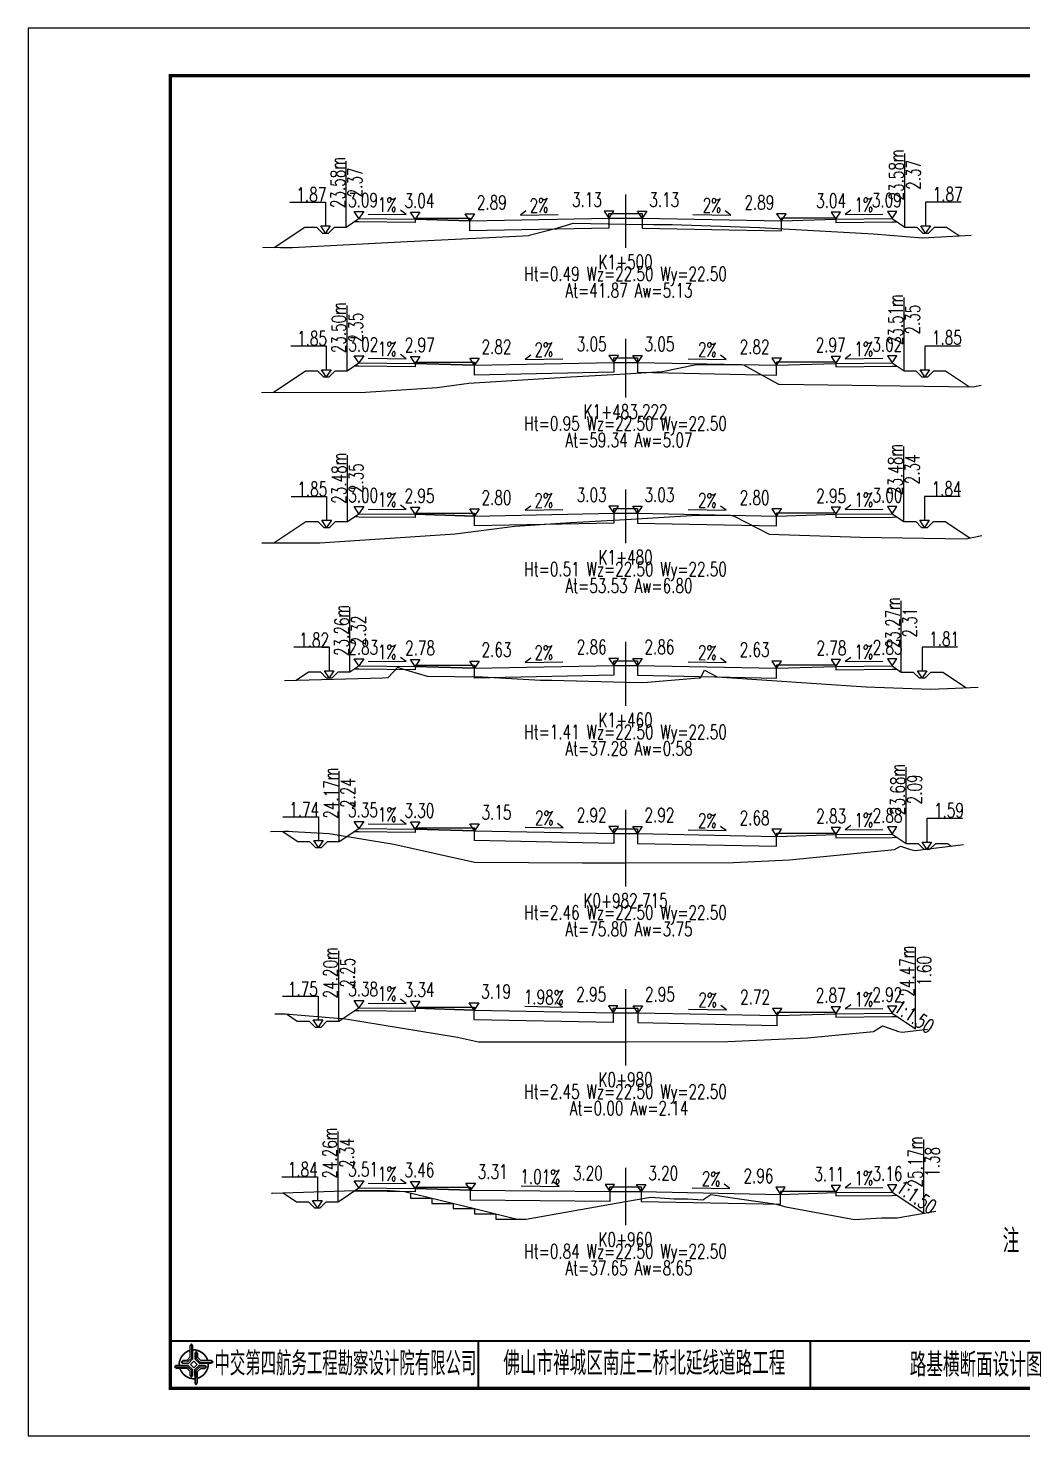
# Model space of a CAD drawing. Header units: inches. Extents: x 421 to 4881, y 2205 to 2769.
# Drawn here: x 2441.1 to 2650.9, y 2205.2 to 2502.2 of the extents above; entities that cross this region are included whole.
import ezdxf
from ezdxf.enums import TextEntityAlignment as Align

# ---------------------------------------------------------------- set-up
doc = ezdxf.new("R2010")
doc.units = ezdxf.units.IN
for name, color, linetype in [('dmx', 2, 'Continuous'), ('fengd', 3, 'Continuous'), ('lc', 3, 'Continuous'), ('shuju', 3, 'Continuous'), ('sjx', 1, 'Continuous'), ('zhix', 4, 'ByLayer'), ('右标高', 3, 'Continuous'), ('右标高1', 3, 'Continuous'), ('图框', 7, 'Continuous'), ('左标高', 3, 'Continuous'), ('左标高1', 3, 'Continuous'), ('阶梯', 4, 'Continuous'), ('附加板块标注A', 3, 'Continuous')]:
    doc.layers.add(name, color=color, linetype=linetype)
doc.styles.get("Standard").update_dxf_attribs({"font": 'simplex1.shx', "width": 0.7, "bigfont": 'hztxt.shx'})

# ---------------------------------------------------------------- blocks, each defined once
blk = doc.blocks.new('tb')
at = {"lineweight": -3}
h = blk.add_hatch(color=256, dxfattribs=at)
h.paths.add_polyline_path([(-1.23, -0.13), (-3.78, -0.14), (-4.14, -0.41), (-1.4, -0.44), (-0.56, -1.24), (-0.54, -2.62), (-0.27, -2.2), (-0.26, -1.06)])
h.paths.add_polyline_path([(0.13, -1.08), (0.14, -3.86), (0.41, -4.26), (0.44, -1.24), (1.25, -0.43), (2.66, -0.43), (2.26, -0.16), (1.07, -0.15)])
h.paths.add_polyline_path([(1.08, 0.3), (3.62, 0.3), (4.02, 0.56), (1.25, 0.57), (0.43, 1.39), (0.43, 2.8), (0.16, 2.41), (0.15, 1.24)])
h.paths.add_polyline_path([(-0.28, 1.21), (-0.28, 3.99), (-0.56, 4.39), (-0.57, 1.41), (-1.38, 0.6), (-2.74, 0.56), (-2.33, 0.3), (-1.2, 0.29)])
for p, q in [((-0.56, 4.39), (-0.57, 1.41)), ((-1.38, 0.6), (-2.74, 0.56)), ((-0.57, 1.41), (-1.38, 0.6)), ((0.43, 2.8), (0.43, 1.39)), ((0.43, 1.39), (1.25, 0.57)), ((1.25, 0.57), (4.02, 0.56)), ((-4.14, -0.41), (-1.4, -0.44)), ((-1.4, -0.44), (-0.56, -1.24)), ((-0.56, -1.24), (-0.54, -2.62)), ((0.41, -4.26), (0.44, -1.24)), ((0.44, -1.24), (1.25, -0.43)), ((1.25, -0.43), (2.66, -0.43))]:
    blk.add_line(p, q, dxfattribs=at)
at = {"lineweight": -3, "const_width": 0.35, "flags": 128}
for points in [[(-0.9, 3.02, 0.324167), (-3.16, -0.14)], [(2.88, 0.92, 0.324403), (-0.24, 3.15)], [(0.75, -2.86, 0.325418), (3.02, 0.26)], [(-2.98, -0.76, 0.322976), (0.14, -2.98)]]:
    blk.add_lwpolyline(points, format="xyb", dxfattribs=at)
at = {"lineweight": -3, "flags": 128}
for points in [[(-0.9, 3.99), (-0.9, 1.58), (-1.53, 0.91), (-2.34, 0.91), (-2.74, 0.56), (-2.33, 0.3), (-1.2, 0.29), (-0.28, 1.21), (-0.28, 3.99), (-0.56, 4.39)], [(-0.04, 0.77), (0.68, 0.04), (-0.04, -0.69), (-0.77, 0.05)], [(3.62, 0.92), (1.43, 0.92), (0.77, 1.54), (0.77, 2.38), (0.43, 2.8), (0.16, 2.41), (0.15, 1.24), (1.08, 0.3), (3.62, 0.3), (4.02, 0.56)], [(-3.73, -0.76), (-1.54, -0.76), (-0.89, -1.39), (-0.89, -2.21), (-0.54, -2.62), (-0.27, -2.2), (-0.26, -1.06), (-1.23, -0.13), (-3.78, -0.14), (-4.14, -0.41)], [(0.75, -3.85), (0.75, -1.43), (1.4, -0.78), (2.26, -0.78), (2.66, -0.43), (2.26, -0.16), (1.07, -0.15), (0.13, -1.08), (0.14, -3.86), (0.41, -4.26)]]:
    blk.add_lwpolyline(points, close=True, dxfattribs=at)
blk = doc.blocks.new('123')
blk.add_lwpolyline([(162.39, 2636.47), (162.39, 2933.47), (-257.61, 2933.47), (-257.61, 2636.47)], close=True)

msp = doc.modelspace()

# ---------------------------------------------------------------- linework, layer by layer
at = {"layer": 'dmx'}
for points in [[(2490.52, 2455.97), (2494.32, 2455.85), (2496.85, 2455.86), (2519.66, 2457.07), (2545.51, 2458.35), (2546.71, 2458.44), (2547.04, 2458.58), (2552.87, 2460.06), (2556.07, 2461), (2567.13, 2460.82), (2567.13, 2460.82), (2572.99, 2460.72), (2576.97, 2460.72), (2595.37, 2460.13), (2619.41, 2458.76), (2629.81, 2457.92), (2640.05, 2458.49)], [(2490.29, 2425.28), (2512.24, 2425.37), (2527.41, 2426.36), (2534.05, 2427.23), (2555.55, 2428.58), (2567.13, 2429.25), (2567.13, 2429.25), (2574.85, 2429.69), (2582.07, 2431.2), (2591.99, 2431.12), (2599.27, 2427.1), (2599.41, 2427.03), (2599.62, 2427.02), (2640.4, 2426.49), (2642.16, 2426.84)], [(2490.41, 2393.55), (2502.64, 2393.6), (2531.21, 2395.46), (2543.74, 2397.11), (2555.59, 2397.85), (2567.13, 2398.52), (2567.13, 2398.52), (2582.27, 2399.39), (2589.18, 2399.4), (2590.04, 2399.22), (2597.45, 2395.36), (2616.68, 2394.73), (2638.94, 2394.44), (2642.28, 2395.11)], [(2495.16, 2364.55), (2515.91, 2365.08), (2517.04, 2365.16), (2519.07, 2367.36), (2519.58, 2367.14), (2525.28, 2365.43), (2536.95, 2365.29), (2549.17, 2364.6), (2551.59, 2364.59), (2567.13, 2364.17), (2567.13, 2364.17), (2570.91, 2364.07), (2582.58, 2365.1), (2582.97, 2365.08), (2583.81, 2366.72), (2586.46, 2365.26), (2617.89, 2363.16), (2631.4, 2362.7), (2635.07, 2362.82), (2641.55, 2363.08)], [(2492.19, 2332.67), (2495.14, 2332.72), (2496.04, 2332.71), (2496.83, 2332.64), (2504.61, 2332.23), (2518.21, 2329.99), (2535.25, 2326.22), (2558.04, 2326.06), (2567.13, 2326.07), (2567.13, 2326.07), (2589.87, 2326.12), (2601.7, 2326.67), (2623.9, 2328.84), (2625.1, 2329.58), (2627.26, 2328.84), (2628.26, 2328.66), (2638.43, 2329.9)], [(2493.1, 2294.22), (2495.33, 2294.19), (2507.18, 2293.22), (2507.64, 2293.2), (2531.69, 2289.26), (2536.07, 2288.29), (2542.19, 2288.25), (2567.13, 2288.29), (2567.13, 2288.29), (2588.74, 2288.33), (2605.53, 2289.1), (2619.42, 2290.46), (2621.33, 2291.63), (2624.74, 2290.46), (2625.46, 2290.34), (2630.82, 2290.99)], [(2492.4, 2256.35), (2492.64, 2256.36), (2512.19, 2256.98), (2517.41, 2256.9), (2520.48, 2256.7), (2535.51, 2253.04), (2544.23, 2250.88), (2546.17, 2250.88), (2567.13, 2254.58), (2567.13, 2254.58), (2572.46, 2255.52), (2577.41, 2255.19), (2580.29, 2255.15), (2583.45, 2254.94), (2585.09, 2256.06), (2589.69, 2255.36), (2598.53, 2254.12), (2598.92, 2254.01), (2600.95, 2253.47), (2615.43, 2250.83), (2621.16, 2251.13), (2624.41, 2251.17), (2632.56, 2252.56)]]:
    msp.add_lwpolyline(points, dxfattribs=at)
at = {"layer": 'fengd'}
for points in [[(2563.63, 2462.06), (2563.63, 2463.06), (2567.13, 2463.06), (2567.13, 2463.06), (2570.63, 2463.06), (2570.63, 2462.06)], [(2522.75, 2461.84), (2522.75, 2462.09), (2534.26, 2462.09), (2534.26, 2461.47)], [(2611.5, 2461.84), (2611.5, 2462.09), (2600, 2462.09), (2600, 2461.47)], [(2564.63, 2431.62), (2564.63, 2432.62), (2567.13, 2432.62), (2567.13, 2432.62), (2569.63, 2432.62), (2569.63, 2431.62)], [(2522.75, 2431.4), (2522.75, 2431.65), (2535.25, 2431.65), (2535.25, 2431.03)], [(2611.5, 2431.4), (2611.5, 2431.65), (2599, 2431.65), (2599, 2431.03)], [(2522.75, 2399.59), (2522.75, 2399.84), (2535.25, 2399.84), (2535.25, 2399.21)], [(2564.63, 2399.8), (2564.63, 2400.8), (2567.13, 2400.8), (2567.13, 2400.8), (2569.63, 2400.8), (2569.63, 2399.8)], [(2611.5, 2399.59), (2611.5, 2399.84), (2599, 2399.84), (2599, 2399.21)], [(2522.75, 2367.48), (2522.75, 2367.73), (2535.25, 2367.73), (2535.25, 2367.11)], [(2564.63, 2367.69), (2564.63, 2368.69), (2567.13, 2368.69), (2567.13, 2368.69), (2569.63, 2368.69), (2569.63, 2367.69)], [(2611.5, 2367.48), (2611.5, 2367.73), (2599, 2367.73), (2599, 2367.11)], [(2522.75, 2333.18), (2522.75, 2333.43), (2535.25, 2333.43), (2535.25, 2332.81)], [(2564.63, 2332.22), (2564.63, 2333.22), (2567.13, 2333.22), (2567.13, 2333.22), (2569.63, 2333.22), (2569.63, 2332.22)], [(2611.5, 2332.01), (2611.5, 2332.26), (2599, 2332.26), (2599, 2331.63)], [(2522.75, 2295.37), (2522.75, 2295.62), (2535.16, 2295.62), (2535.16, 2295)], [(2564.53, 2294.41), (2564.53, 2295.41), (2567.13, 2295.41), (2567.13, 2295.41), (2569.73, 2295.41), (2569.73, 2294.41)], [(2611.5, 2294.2), (2611.5, 2294.45), (2599.1, 2294.45), (2599.1, 2293.83)], [(2522.75, 2257.35), (2522.75, 2257.6), (2534.44, 2257.6), (2534.44, 2256.98)], [(2563.82, 2256.68), (2563.82, 2257.68), (2567.13, 2257.68), (2567.13, 2257.68), (2570.44, 2257.68), (2570.44, 2256.68)], [(2611.5, 2256.47), (2611.5, 2256.72), (2599.82, 2256.72), (2599.82, 2256.1)]]:
    msp.add_lwpolyline(points, dxfattribs=at)
at = {"layer": 'lc'}
for points in [[(2563.63, 2462.06), (2563.63, 2459.98), (2534.26, 2459.39), (2534.26, 2461.47), (2522.75, 2461.84), (2522.75, 2461.14), (2510.88, 2461.26), (2509.84, 2461.27)], [(2570.63, 2462.06), (2570.63, 2459.98), (2600, 2459.39), (2600, 2461.47), (2611.5, 2461.84), (2611.5, 2461.14), (2623.38, 2461.26), (2624.41, 2461.27)], [(2564.63, 2431.62), (2564.63, 2429.54), (2535.25, 2428.95), (2535.25, 2431.03), (2522.75, 2431.4), (2522.75, 2430.7), (2510.88, 2430.82), (2509.84, 2430.83)], [(2569.63, 2431.62), (2569.63, 2429.54), (2599, 2428.95), (2599, 2431.03), (2611.5, 2431.4), (2611.5, 2430.7), (2623.38, 2430.82), (2624.41, 2430.83)], [(2564.63, 2399.8), (2564.63, 2397.73), (2535.25, 2397.14), (2535.25, 2399.21), (2522.75, 2399.59), (2522.75, 2398.89), (2510.88, 2399.01), (2509.84, 2399.02)], [(2569.63, 2399.8), (2569.63, 2397.73), (2599, 2397.14), (2599, 2399.21), (2611.5, 2399.59), (2611.5, 2398.89), (2623.38, 2399.01), (2624.41, 2399.02)], [(2564.63, 2367.69), (2564.63, 2365.62), (2535.25, 2365.03), (2535.25, 2367.11), (2522.75, 2367.48), (2522.75, 2366.78), (2510.88, 2366.9), (2509.84, 2366.91)], [(2569.63, 2367.69), (2569.63, 2365.62), (2599, 2365.03), (2599, 2367.11), (2611.5, 2367.48), (2611.5, 2366.78), (2623.38, 2366.9), (2624.41, 2366.91)], [(2564.63, 2332.22), (2564.63, 2330.15), (2535.25, 2330.73), (2535.25, 2332.81), (2522.75, 2333.18), (2522.75, 2332.48), (2510.88, 2332.6), (2509.84, 2332.61)], [(2569.63, 2332.22), (2569.63, 2330.15), (2599, 2329.56), (2599, 2331.63), (2611.5, 2332.01), (2611.5, 2331.31), (2623.38, 2331.43), (2624.41, 2331.44)], [(2564.53, 2294.41), (2564.53, 2292.34), (2535.16, 2292.92), (2535.16, 2295), (2522.75, 2295.37), (2522.75, 2294.67), (2510.88, 2294.79), (2509.84, 2294.8)], [(2569.73, 2294.41), (2569.73, 2292.34), (2599.1, 2291.75), (2599.1, 2293.83), (2611.5, 2294.2), (2611.5, 2293.5), (2623.38, 2293.62), (2624.41, 2293.63)], [(2563.82, 2256.68), (2563.82, 2254.61), (2534.44, 2254.9), (2534.44, 2256.98), (2522.75, 2257.35), (2522.75, 2256.65), (2510.88, 2256.77), (2509.84, 2256.78)], [(2570.44, 2256.68), (2570.44, 2254.61), (2599.82, 2254.02), (2599.82, 2256.1), (2611.5, 2256.47), (2611.5, 2255.77), (2623.38, 2255.89), (2624.41, 2255.9)]]:
    msp.add_lwpolyline(points, dxfattribs=at)
at = {"layer": 'shuju'}
for p, q in [((2508.19, 2460.17), (2508.19, 2474.11)), ((2626.07, 2460.17), (2626.07, 2475.72)), ((2625.9, 2429.84), (2625.9, 2445.31)), ((2508.38, 2429.85), (2508.38, 2443.63)), ((2508.44, 2398.08), (2508.44, 2412.09)), ((2625.84, 2398.07), (2625.84, 2413.89)), ((2508.99, 2366.34), (2508.99, 2379.98)), ((2625.31, 2366.31), (2625.31, 2381.32)), ((2506.72, 2330.53), (2506.72, 2345.4)), ((2626.33, 2330.16), (2626.33, 2346.2)), ((2628.32, 2291.03), (2628.32, 2308.24)), ((2506.63, 2292.65), (2506.63, 2307.47)), ((2506.48, 2254.54), (2506.48, 2269.36)), ((2630.06, 2252.13), (2630.06, 2267.68))]:
    msp.add_line(p, q, dxfattribs=at)
for points in [[(2496.31, 2465.42), (2503.81, 2465.42), (2503.81, 2460.42)], [(2637.94, 2465.42), (2630.44, 2465.42), (2630.44, 2460.42)], [(2512.83, 2462.94), (2520.83, 2462.86), (2519.62, 2463.76)], [(2546.12, 2463.59), (2544.93, 2462.68), (2552.92, 2462.84)], [(2581.33, 2462.84), (2589.33, 2462.68), (2588.14, 2463.59)], [(2614.64, 2463.76), (2613.43, 2462.86), (2621.43, 2462.94)], [(2496.5, 2435.1), (2504, 2435.1), (2504, 2430.1)], [(2512.83, 2432.5), (2520.83, 2432.42), (2519.62, 2433.32)], [(2547.12, 2433.15), (2545.92, 2432.24), (2553.92, 2432.4)], [(2580.34, 2432.4), (2588.34, 2432.24), (2587.14, 2433.15)], [(2614.64, 2433.32), (2613.43, 2432.42), (2621.43, 2432.5)], [(2637.77, 2435.09), (2630.27, 2435.09), (2630.27, 2430.09)], [(2496.56, 2403.33), (2504.06, 2403.33), (2504.06, 2398.33)], [(2637.71, 2403.32), (2630.21, 2403.32), (2630.21, 2398.32)], [(2512.83, 2400.69), (2520.83, 2400.61), (2519.62, 2401.5)], [(2547.12, 2401.33), (2545.92, 2400.43), (2553.92, 2400.59)], [(2580.34, 2400.59), (2588.34, 2400.43), (2587.14, 2401.33)], [(2614.64, 2401.5), (2613.43, 2400.61), (2621.43, 2400.69)], [(2497.11, 2371.59), (2504.61, 2371.59), (2504.61, 2366.59)], [(2637.19, 2371.56), (2629.69, 2371.56), (2629.69, 2366.56)], [(2512.83, 2368.58), (2520.83, 2368.5), (2519.62, 2369.39)], [(2547.12, 2369.22), (2545.92, 2368.32), (2553.92, 2368.48)], [(2580.34, 2368.48), (2588.34, 2368.32), (2587.14, 2369.22)], [(2614.64, 2369.39), (2613.43, 2368.5), (2621.43, 2368.58)], [(2494.84, 2335.78), (2502.34, 2335.78), (2502.34, 2330.78)], [(2512.83, 2334.28), (2520.83, 2334.2), (2519.62, 2335.1)], [(2638.2, 2335.41), (2630.7, 2335.41), (2630.7, 2330.41)], [(2545.96, 2333.59), (2553.96, 2333.43), (2552.77, 2334.34)], [(2580.34, 2333.01), (2588.34, 2332.85), (2587.14, 2333.75)], [(2614.64, 2333.92), (2613.43, 2333.03), (2621.43, 2333.11)], [(2494.75, 2297.9), (2502.25, 2297.9), (2502.25, 2292.9)], [(2512.83, 2296.47), (2520.83, 2296.39), (2519.62, 2297.29)], [(2545.87, 2295.78), (2553.86, 2295.63), (2552.67, 2296.53)], [(2580.43, 2295.2), (2588.43, 2295.04), (2587.24, 2295.95)], [(2614.64, 2296.12), (2613.43, 2295.22), (2621.43, 2295.3)], [(2494.61, 2259.79), (2502.11, 2259.79), (2502.11, 2254.79)], [(2512.83, 2258.45), (2520.83, 2258.37), (2519.62, 2259.27)], [(2545.14, 2257.87), (2553.14, 2257.79), (2551.94, 2258.69)], [(2581.15, 2257.47), (2589.15, 2257.31), (2587.95, 2258.22)], [(2614.64, 2258.38), (2613.43, 2257.49), (2621.43, 2257.57)]]:
    msp.add_lwpolyline(points, dxfattribs=at)
for points in [[(2502.81, 2460.42), (2504.81, 2460.42), (2503.81, 2458.92)], [(2629.44, 2460.42), (2631.44, 2460.42), (2630.44, 2458.92)], [(2503, 2430.1), (2505, 2430.1), (2504, 2428.6)], [(2629.27, 2430.09), (2631.27, 2430.09), (2630.27, 2428.59)], [(2503.06, 2398.33), (2505.06, 2398.33), (2504.06, 2396.83)], [(2629.21, 2398.32), (2631.21, 2398.32), (2630.21, 2396.82)], [(2503.61, 2366.59), (2505.61, 2366.59), (2504.61, 2365.09)], [(2628.69, 2366.56), (2630.69, 2366.56), (2629.69, 2365.06)], [(2501.34, 2330.78), (2503.34, 2330.78), (2502.34, 2329.28)], [(2629.7, 2330.41), (2631.7, 2330.41), (2630.7, 2328.91)], [(2501.25, 2292.9), (2503.25, 2292.9), (2502.25, 2291.4)], [(2501.11, 2254.79), (2503.11, 2254.79), (2502.11, 2253.29)]]:
    msp.add_lwpolyline(points, close=True, dxfattribs=at)
at = {"layer": 'sjx'}
for points in [[(2493.02, 2455.89), (2499.44, 2460.17), (2501.94, 2460.17), (2503.19, 2458.92), (2504.44, 2458.92), (2505.69, 2460.17), (2508.19, 2460.17), (2508.19, 2460.17), (2510.88, 2461.96), (2510.88, 2461.96), (2522.75, 2461.84), (2534.26, 2461.47), (2534.26, 2461.47), (2534.26, 2461.47), (2563.63, 2462.06), (2567.13, 2462.06), (2570.63, 2462.06), (2600, 2461.47), (2600, 2461.47), (2600, 2461.47), (2611.5, 2461.84), (2623.38, 2461.96), (2623.38, 2461.96), (2626.07, 2460.17), (2626.07, 2460.17), (2628.57, 2460.17), (2629.82, 2458.92), (2631.07, 2458.92), (2632.32, 2460.17), (2634.82, 2460.17), (2637.55, 2458.35)], [(2492.79, 2425.29), (2499.63, 2429.85), (2502.13, 2429.85), (2503.38, 2428.6), (2504.63, 2428.6), (2505.88, 2429.85), (2508.38, 2429.85), (2508.38, 2429.85), (2510.88, 2431.52), (2510.88, 2431.52), (2522.75, 2431.4), (2535.25, 2431.03), (2535.25, 2431.03), (2535.25, 2431.03), (2564.63, 2431.62), (2567.13, 2431.62), (2569.63, 2431.62), (2599, 2431.03), (2599, 2431.03), (2599, 2431.03), (2611.5, 2431.4), (2623.38, 2431.52), (2623.38, 2431.52), (2625.9, 2429.84), (2625.9, 2429.84), (2628.4, 2429.84), (2629.65, 2428.59), (2630.9, 2428.59), (2632.15, 2429.84), (2634.65, 2429.84), (2639.66, 2426.5)], [(2492.91, 2393.56), (2499.69, 2398.08), (2502.19, 2398.08), (2503.44, 2396.83), (2504.69, 2396.83), (2505.94, 2398.08), (2508.44, 2398.08), (2508.44, 2398.08), (2510.88, 2399.71), (2510.88, 2399.71), (2522.75, 2399.59), (2535.25, 2399.21), (2535.25, 2399.21), (2535.25, 2399.21), (2564.63, 2399.8), (2567.13, 2399.8), (2569.63, 2399.8), (2599, 2399.21), (2599, 2399.21), (2599, 2399.21), (2611.5, 2399.59), (2623.38, 2399.71), (2623.38, 2399.71), (2625.84, 2398.07), (2625.84, 2398.07), (2628.34, 2398.07), (2629.59, 2396.82), (2630.84, 2396.82), (2632.09, 2398.07), (2634.59, 2398.07), (2639.78, 2394.61)], [(2497.66, 2364.62), (2500.24, 2366.34), (2502.74, 2366.34), (2503.99, 2365.09), (2505.24, 2365.09), (2506.49, 2366.34), (2508.99, 2366.34), (2508.99, 2366.34), (2510.88, 2367.6), (2510.88, 2367.6), (2522.75, 2367.48), (2535.25, 2367.11), (2535.25, 2367.11), (2535.25, 2367.11), (2564.63, 2367.69), (2567.13, 2367.69), (2569.63, 2367.69), (2599, 2367.11), (2599, 2367.11), (2599, 2367.11), (2611.5, 2367.48), (2623.38, 2367.6), (2623.38, 2367.6), (2625.31, 2366.31), (2625.31, 2366.31), (2627.81, 2366.31), (2629.06, 2365.06), (2630.31, 2365.06), (2631.56, 2366.31), (2634.06, 2366.31), (2639.05, 2362.98)], [(2494.69, 2332.71), (2497.97, 2330.53), (2500.47, 2330.53), (2501.72, 2329.28), (2502.97, 2329.28), (2504.22, 2330.53), (2506.72, 2330.53), (2506.72, 2330.53), (2510.88, 2333.3), (2510.88, 2333.3), (2522.75, 2333.18), (2535.25, 2332.81), (2535.25, 2332.81), (2535.25, 2332.81), (2564.63, 2332.22), (2567.13, 2332.22), (2569.63, 2332.22), (2599, 2331.63), (2599, 2331.63), (2599, 2331.63), (2611.5, 2332.01), (2623.38, 2332.13), (2623.38, 2332.13), (2626.33, 2330.16), (2626.33, 2330.16), (2628.83, 2330.16), (2630.08, 2328.91), (2631.33, 2328.91), (2632.58, 2330.16), (2635.08, 2330.16), (2635.93, 2329.6)], [(2495.6, 2294.17), (2497.88, 2292.65), (2500.38, 2292.65), (2501.63, 2291.4), (2502.88, 2291.4), (2504.13, 2292.65), (2506.63, 2292.65), (2506.63, 2292.65), (2510.88, 2295.49), (2510.88, 2295.49), (2522.75, 2295.37), (2535.16, 2295), (2535.16, 2295), (2535.16, 2295), (2564.53, 2294.41), (2567.13, 2294.41), (2569.73, 2294.41), (2599.1, 2293.83), (2599.1, 2293.83), (2599.1, 2293.83), (2611.5, 2294.2), (2623.38, 2294.32), (2623.38, 2294.32), (2628.32, 2291.03)], [(2494.9, 2256.44), (2497.73, 2254.54), (2500.23, 2254.54), (2501.48, 2253.29), (2502.73, 2253.29), (2503.98, 2254.54), (2506.48, 2254.54), (2506.48, 2254.54), (2510.88, 2257.47), (2510.88, 2257.47), (2522.75, 2257.35), (2534.44, 2256.98), (2534.44, 2256.98), (2534.44, 2256.98), (2563.82, 2256.68), (2567.13, 2256.68), (2570.44, 2256.68), (2599.82, 2256.1), (2599.82, 2256.1), (2599.82, 2256.1), (2611.5, 2256.47), (2623.38, 2256.59), (2623.38, 2256.59), (2630.06, 2252.13)]]:
    msp.add_lwpolyline(points, dxfattribs=at)
at = {"layer": 'zhix'}
for p, q in [((2567.13, 2467.06), (2567.13, 2455.82)), ((2567.13, 2436.62), (2567.13, 2424.25)), ((2567.13, 2404.8), (2567.13, 2393.52)), ((2567.13, 2372.69), (2567.13, 2359.17)), ((2567.13, 2337.22), (2567.13, 2321.07)), ((2567.13, 2299.41), (2567.13, 2283.29)), ((2567.13, 2261.68), (2567.13, 2249.58))]:
    msp.add_line(p, q, dxfattribs=at)
at = {"layer": '右标高'}
for points in [[(2564.63, 2463.56), (2562.63, 2463.56), (2563.63, 2462.06)], [(2565.63, 2433.12), (2563.63, 2433.12), (2564.63, 2431.62)], [(2565.63, 2401.3), (2563.63, 2401.3), (2564.63, 2399.8)], [(2565.63, 2369.19), (2563.63, 2369.19), (2564.63, 2367.69)], [(2565.63, 2333.72), (2563.63, 2333.72), (2564.63, 2332.22)], [(2565.53, 2295.91), (2563.53, 2295.91), (2564.53, 2294.41)], [(2564.82, 2258.18), (2562.82, 2258.18), (2563.82, 2256.68)]]:
    msp.add_lwpolyline(points, close=True, dxfattribs=at)
at = {"layer": '右标高1'}
for points in [[(2533.26, 2462.97), (2535.26, 2462.97), (2534.26, 2461.47)], [(2534.25, 2432.53), (2536.25, 2432.53), (2535.25, 2431.03)], [(2534.25, 2400.71), (2536.25, 2400.71), (2535.25, 2399.21)], [(2534.25, 2368.61), (2536.25, 2368.61), (2535.25, 2367.11)], [(2534.25, 2334.31), (2536.25, 2334.31), (2535.25, 2332.81)], [(2534.16, 2296.5), (2536.16, 2296.5), (2535.16, 2295)], [(2533.44, 2258.48), (2535.44, 2258.48), (2534.44, 2256.98)]]:
    msp.add_lwpolyline(points, close=True, dxfattribs=at)
at = {"layer": '图框'}
for points, const_width in [([(2851.09, 2492.15), (2471.09, 2492.15), (2471.09, 2215.15), (2851.09, 2215.15), (2851.09, 2492.15)], 0.7), ([(2471.09, 2225.15), (2851.09, 2225.15)], 0.4), ([(2536.09, 2225.15), (2536.09, 2215.15)], 0.4), ([(2606.09, 2215.15), (2606.09, 2225.15)], 0.4)]:
    msp.add_lwpolyline(points, dxfattribs=dict(at, const_width=const_width))
at = {"layer": '左标高'}
for points in [[(2569.63, 2463.56), (2571.63, 2463.56), (2570.63, 2462.06)], [(2568.63, 2433.12), (2570.63, 2433.12), (2569.63, 2431.62)], [(2568.63, 2401.3), (2570.63, 2401.3), (2569.63, 2399.8)], [(2568.63, 2369.19), (2570.63, 2369.19), (2569.63, 2367.69)], [(2568.63, 2333.72), (2570.63, 2333.72), (2569.63, 2332.22)], [(2568.73, 2295.91), (2570.73, 2295.91), (2569.73, 2294.41)], [(2569.44, 2258.18), (2571.44, 2258.18), (2570.44, 2256.68)]]:
    msp.add_lwpolyline(points, close=True, dxfattribs=at)
at = {"layer": '左标高1'}
for points in [[(2601, 2462.97), (2599, 2462.97), (2600, 2461.47)], [(2600, 2432.53), (2598, 2432.53), (2599, 2431.03)], [(2600, 2400.71), (2598, 2400.71), (2599, 2399.21)], [(2600, 2368.61), (2598, 2368.61), (2599, 2367.11)], [(2600, 2333.13), (2598, 2333.13), (2599, 2331.63)], [(2600.1, 2295.33), (2598.1, 2295.33), (2599.1, 2293.83)], [(2600.82, 2257.6), (2598.82, 2257.6), (2599.82, 2256.1)]]:
    msp.add_lwpolyline(points, close=True, dxfattribs=at)
at = {"layer": '阶梯'}
msp.add_lwpolyline([(2521.73, 2256.39), (2521.73, 2255.29), (2526.23, 2255.29), (2526.23, 2254.2), (2530.73, 2254.2), (2530.73, 2253.1), (2535.23, 2253.1), (2535.23, 2251.99), (2539.73, 2251.99), (2539.73, 2250.88), (2544.23, 2250.88)], dxfattribs=at)
at = {"layer": '附加板块标注A'}
for points in [[(2509.88, 2463.46), (2511.88, 2463.46), (2510.88, 2461.96)], [(2521.75, 2463.34), (2523.75, 2463.34), (2522.75, 2461.84)], [(2612.5, 2463.34), (2610.5, 2463.34), (2611.5, 2461.84)], [(2624.38, 2463.46), (2622.38, 2463.46), (2623.38, 2461.96)], [(2509.88, 2433.02), (2511.88, 2433.02), (2510.88, 2431.52)], [(2521.75, 2432.9), (2523.75, 2432.9), (2522.75, 2431.4)], [(2612.5, 2432.9), (2610.5, 2432.9), (2611.5, 2431.4)], [(2624.38, 2433.02), (2622.38, 2433.02), (2623.38, 2431.52)], [(2509.88, 2401.21), (2511.88, 2401.21), (2510.88, 2399.71)], [(2521.75, 2401.09), (2523.75, 2401.09), (2522.75, 2399.59)], [(2612.5, 2401.09), (2610.5, 2401.09), (2611.5, 2399.59)], [(2624.38, 2401.21), (2622.38, 2401.21), (2623.38, 2399.71)], [(2509.88, 2369.1), (2511.88, 2369.1), (2510.88, 2367.6)], [(2521.75, 2368.98), (2523.75, 2368.98), (2522.75, 2367.48)], [(2612.5, 2368.98), (2610.5, 2368.98), (2611.5, 2367.48)], [(2624.38, 2369.1), (2622.38, 2369.1), (2623.38, 2367.6)], [(2509.88, 2334.8), (2511.88, 2334.8), (2510.88, 2333.3)], [(2521.75, 2334.68), (2523.75, 2334.68), (2522.75, 2333.18)], [(2612.5, 2333.51), (2610.5, 2333.51), (2611.5, 2332.01)], [(2624.38, 2333.63), (2622.38, 2333.63), (2623.38, 2332.13)], [(2509.88, 2296.99), (2511.88, 2296.99), (2510.88, 2295.49)], [(2521.75, 2296.87), (2523.75, 2296.87), (2522.75, 2295.37)], [(2624.38, 2295.82), (2622.38, 2295.82), (2623.38, 2294.32)], [(2612.5, 2295.7), (2610.5, 2295.7), (2611.5, 2294.2)], [(2509.88, 2258.97), (2511.88, 2258.97), (2510.88, 2257.47)], [(2521.75, 2258.85), (2523.75, 2258.85), (2522.75, 2257.35)], [(2612.5, 2257.97), (2610.5, 2257.97), (2611.5, 2256.47)], [(2624.38, 2258.09), (2622.38, 2258.09), (2623.38, 2256.59)]]:
    msp.add_lwpolyline(points, close=True, dxfattribs=at)

# ---------------------------------------------------------------- block references
msp.add_blockref('123', (2698.7, -431.32))
at = {"layer": '图框', "lineweight": -3}
msp.add_blockref('tb', (2476.09, 2220.16), dxfattribs=at)

# ---------------------------------------------------------------- texts
at = {"width": 0.7}
msp.add_attdef('路基横断面设计图', text='图 纸 名 称', height=5, dxfattribs=at).set_placement((2641.09, 2220.15), align=Align.MIDDLE_CENTER)
at = {"layer": 'shuju', "width": 0.7}
for s, rotation, p in [('23.58m', 90, (2506.44, 2469.6)), ('23.58m', 90, (2624.27, 2471.2)), ('2.37', 90, (2627.87, 2471.2)), ('2.37', 90, (2510.04, 2469.6)), ('1%', 359.4271, (2516.85, 2464.9)), ('2%', 1.1458, (2548.88, 2464.76)), ('2%', 358.8542, (2585.37, 2464.76)), ('1%', 0.5729, (2617.41, 2464.9)), ('23.51m', 90, (2624.1, 2440.67)), ('23.50m', 90, (2506.63, 2438.97)), ('2.35', 90, (2510.23, 2438.97)), ('2.35', 90, (2627.7, 2440.67)), ('1%', 359.4271, (2516.85, 2434.46)), ('2%', 1.1458, (2549.88, 2434.32)), ('2%', 358.8542, (2584.38, 2434.32)), ('1%', 0.5729, (2617.41, 2434.46)), ('23.48m', 90, (2506.69, 2407.21)), ('23.48m', 90, (2624.04, 2409.06)), ('2.34', 90, (2627.64, 2409.06)), ('2.35', 90, (2510.29, 2407.21)), ('1%', 359.4271, (2516.85, 2402.65)), ('2%', 1.1458, (2549.88, 2402.51)), ('2%', 358.8542, (2584.38, 2402.51)), ('1%', 0.5729, (2617.41, 2402.65)), ('23.26m', 90, (2507.24, 2375.1)), ('23.27m', 90, (2623.51, 2376.74)), ('2.31', 90, (2627.11, 2376.74)), ('2.32', 90, (2510.84, 2375.1)), ('1%', 359.4271, (2516.85, 2370.54)), ('2%', 1.1458, (2549.88, 2370.4)), ('2%', 358.8542, (2584.38, 2370.4)), ('1%', 0.5729, (2617.41, 2370.54)), ('23.68m', 90, (2624.53, 2341.55)), ('24.17m', 90, (2504.97, 2340.77)), ('2.24', 90, (2508.57, 2340.77)), ('2.09', 90, (2628.13, 2341.55)), ('1%', 359.4271, (2516.85, 2336.24)), ('2%', 358.8542, (2550, 2335.51)), ('2%', 358.8542, (2584.38, 2334.93)), ('1%', 0.5729, (2617.41, 2335.07)), ('24.20m', 90, (2504.88, 2302.86)), ('24.47m', 90, (2626.52, 2303.24)), ('2.25', 90, (2508.48, 2302.86)), ('1.60', 90, (2630.12, 2303.24)), ('1%', 359.4271, (2516.85, 2298.43)), ('1.98%', 358.8643, (2549.9, 2297.71)), ('2%', 358.8542, (2584.47, 2297.12)), ('1%', 0.5729, (2617.41, 2297.26)), ('1:1.50', 326.3099, (2628.03, 2293.62)), ('24.26m', 90, (2504.73, 2264.83)), ('2.34', 90, (2508.33, 2264.83)), ('25.17m', 90, (2628.26, 2262.96)), ('1.38', 90, (2631.86, 2262.96)), ('1%', 359.4271, (2516.85, 2260.41)), ('1.01%', 359.4215, (2549.16, 2259.83)), ('2%', 358.8542, (2585.19, 2259.39)), ('1%', 0.5729, (2617.41, 2259.53)), ('1:1.50', 326.3099, (2628.53, 2255.56))]:
    msp.add_text(s, height=3, rotation=rotation, dxfattribs=at).set_placement(p, align=Align.MIDDLE)
for s, p in [('1.87', (2497.69, 2465.55)), ('1.87', (2631.94, 2465.63)), ('1.85', (2631.77, 2435.39)), ('1.85', (2497.84, 2435.2)), ('1.85', (2497.89, 2403.42)), ('1.84', (2631.71, 2403.49)), ('1.82', (2498.28, 2371.58)), ('1.81', (2631.19, 2371.8)), ('1.74', (2496.17, 2335.82)), ('1.59', (2632.2, 2335.63)), ('1.75', (2495.9, 2297.96)), ('1.84', (2495.87, 2259.88))]:
    msp.add_text(s, height=3, dxfattribs=at).set_placement(p)
for s, p in [('K1+500', (2567.13, 2452.82)), ('Ht=0.49 Wz=22.50 Wy=22.50', (2567.13, 2449.82)), (' At=41.87 Aw=5.13', (2567.13, 2446.82)), ('K1+483.222', (2567.13, 2421.25)), ('Ht=0.95 Wz=22.50 Wy=22.50', (2567.13, 2418.25)), (' At=59.34 Aw=5.07', (2567.13, 2415.25)), ('K1+480', (2567.13, 2390.52)), ('Ht=0.51 Wz=22.50 Wy=22.50', (2567.13, 2387.52)), (' At=53.53 Aw=6.80', (2567.13, 2384.52)), ('K1+460', (2567.13, 2356.17)), ('Ht=1.41 Wz=22.50 Wy=22.50', (2567.13, 2353.17)), (' At=37.28 Aw=0.58', (2567.13, 2350.17)), ('K0+982.715', (2567.13, 2318.07)), ('Ht=2.46 Wz=22.50 Wy=22.50', (2567.13, 2315.07)), (' At=75.80 Aw=3.75', (2567.13, 2312.07)), ('K0+980', (2567.13, 2280.29)), ('Ht=2.45 Wz=22.50 Wy=22.50', (2567.13, 2277.29)), (' At=0.00 Aw=2.14', (2567.13, 2274.29)), ('Ht=0.84 Wz=22.50 Wy=22.50', (2567.13, 2243.58)), ('K0+960', (2567.13, 2246.58)), (' At=37.65 Aw=8.65', (2567.13, 2240.58))]:
    msp.add_text(s, height=3, dxfattribs=at).set_placement(p, align=Align.MIDDLE)
at = {"layer": '右标高', "width": 0.7}
for s, p in [('3.13', (2562.13, 2463.56)), ('3.05', (2563.13, 2433.12)), ('3.03', (2563.13, 2401.3)), ('2.86', (2563.13, 2369.19)), ('2.92', (2563.13, 2333.72)), ('2.95', (2563.03, 2295.91)), ('3.20', (2562.32, 2258.18))]:
    msp.add_text(s, height=3, dxfattribs=at).set_placement(p, align=Align.BOTTOM_RIGHT)
at = {"layer": '右标高1', "width": 0.7}
for s, p in [('2.89', (2535.76, 2462.97)), ('2.82', (2536.75, 2432.53)), ('2.80', (2536.75, 2400.71)), ('2.63', (2536.75, 2368.61)), ('3.15', (2536.75, 2334.31)), ('3.19', (2536.66, 2296.5)), ('3.31', (2535.94, 2258.48))]:
    msp.add_text(s, height=3, dxfattribs=at).set_placement(p, align=Align.BOTTOM_LEFT)
at = {"layer": '图框', "width": 0.7}
msp.add_text('注', height=5, dxfattribs=at).set_placement((2646.7, 2243.78))
at = {"layer": '图框'}
for s, width, p in [('中交第四航务工程勘察设计院有限公司', 0.65, (2508.02, 2220.4)), ('佛山市禅城区南庄二桥北延线道路工程', 0.7, (2571.09, 2220.47))]:
    msp.add_text(s, height=5, dxfattribs=dict(at, width=width)).set_placement(p, align=Align.MIDDLE_CENTER)
at = {"layer": '左标高', "width": 0.7}
for s, p in [('3.13', (2572.13, 2463.56)), ('3.05', (2571.13, 2433.12)), ('3.03', (2571.13, 2401.3)), ('2.86', (2571.13, 2369.19)), ('2.92', (2571.13, 2333.72)), ('2.95', (2571.23, 2295.91)), ('3.20', (2571.94, 2258.18))]:
    msp.add_text(s, height=3, dxfattribs=at).set_placement(p, align=Align.BOTTOM_LEFT)
at = {"layer": '左标高1', "width": 0.7}
for s, p in [('2.89', (2598.5, 2462.97)), ('2.82', (2597.5, 2432.53)), ('2.80', (2597.5, 2400.71)), ('2.63', (2597.5, 2368.61)), ('2.68', (2597.5, 2333.13)), ('2.72', (2597.6, 2295.33)), ('2.96', (2598.32, 2257.6))]:
    msp.add_text(s, height=3, dxfattribs=at).set_placement(p, align=Align.BOTTOM_RIGHT)
at = {"layer": '附加板块标注A', "width": 0.7}
for s, p in [('3.09', (2508.59, 2463.46)), ('3.04', (2520.5, 2463.34)), ('3.02', (2508.65, 2433.02)), ('2.97', (2520.56, 2432.9)), ('3.00', (2508.63, 2401.21)), ('2.95', (2520.51, 2401.09)), ('2.83', (2508.63, 2369.1)), ('2.78', (2520.63, 2368.98)), ('3.35', (2508.58, 2334.8)), ('3.30', (2520.48, 2334.68)), ('3.38', (2508.61, 2296.99)), ('3.34', (2520.52, 2296.87)), ('3.51', (2508.6, 2258.97)), ('3.46', (2520.49, 2258.85))]:
    msp.add_text(s, height=3, dxfattribs=at).set_placement(p, align=Align.BOTTOM_LEFT)
for s, p in [('3.04', (2613.64, 2463.34)), ('3.09', (2625.39, 2463.46)), ('2.97', (2613.55, 2432.9)), ('3.02', (2625.5, 2433.02)), ('2.95', (2613.65, 2401.09)), ('3.00', (2625.53, 2401.21)), ('2.78', (2613.72, 2368.98)), ('2.83', (2625.56, 2369.1)), ('2.83', (2613.65, 2333.51)), ('2.88', (2625.55, 2333.63)), ('2.87', (2613.56, 2295.7)), ('2.92', (2625.51, 2295.82)), ('3.11', (2613.26, 2257.97)), ('3.16', (2625.54, 2258.09))]:
    msp.add_text(s, height=3, dxfattribs=at).set_placement(p, align=Align.BOTTOM_RIGHT)

doc.saveas('drawing.dxf')
